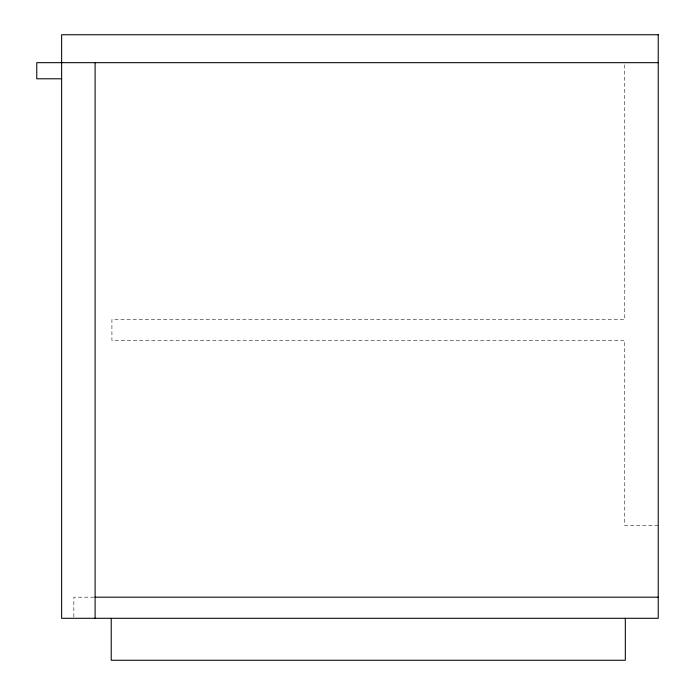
<?xml version="1.0" encoding="UTF-8"?>
<svg xmlns="http://www.w3.org/2000/svg" width="695" height="695" viewBox="0 0 695 695"><rect width="100%" height="100%" fill="white"/><g stroke="black" fill="none" stroke-linecap="round" stroke-linejoin="round"><path stroke-width="0.52" stroke-dasharray="3.48 2.61" d="M658.235 525.533L624.762 525.533L624.762 340.489L111.912 340.489L111.912 319.509L624.762 319.509L624.762 63.758M94.042 597.187L73.852 597.187L73.852 618.298"/><path stroke-width="1.04" d="M658.235 62.672L36.766 62.672L36.766 78.787L61.629 78.787M95.102 597.187L658.235 597.187M625.318 618.298L625.318 660.25L111.217 660.25L111.217 618.298M95.102 62.672L95.102 618.298M658.235 34.75L61.629 34.75L61.629 618.298L658.235 618.298L658.235 34.75"/></g></svg>
